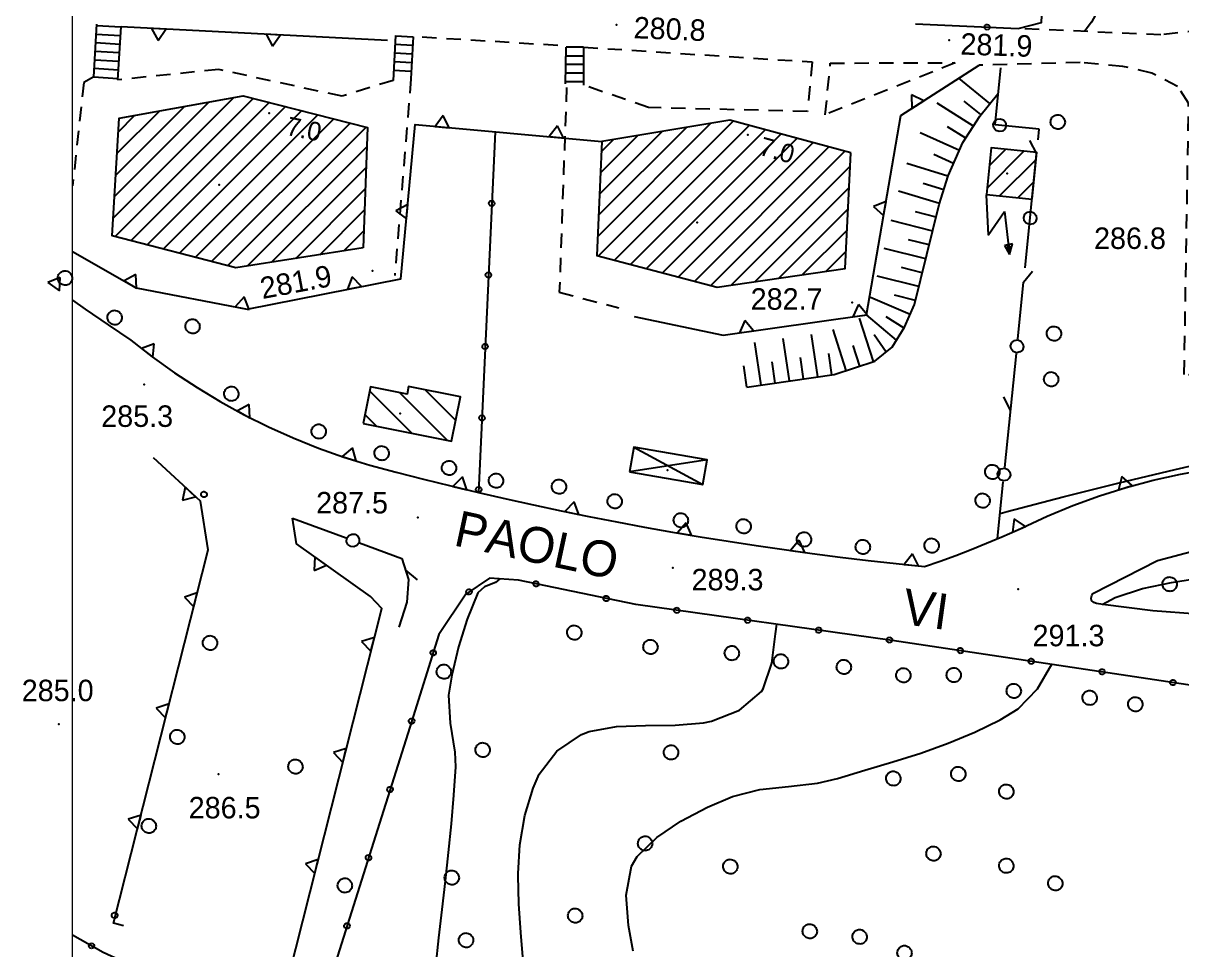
# Model space of a CAD drawing. Extents: x 1518652 to 1519378, y 5069750 to 5070202.
# Drawn here: x 1518668.3 to 1518749.2, y 5070037.9 to 5070102.6 of the extents above; entities that cross this region are included whole.
import ezdxf

# ---------------------------------------------------------------- set-up
doc = ezdxf.new("R2010")
doc.units = 0
doc.header["$MEASUREMENT"] = 0
for name, pattern in [('L02', [18, 4, -0.5, -0.5, 4, 4, -0.5, -0.5, 4]), ('L04', [0]), ('L10', [1.7, 1, -0.7])]:
    doc.linetypes.add(name, pattern=pattern)
for name, color, linetype in [('2310_SU', 2, 'Continuous'), ('2641_MUROspec', 2, 'Continuous'), ('3007_TETTOIE', 2, 'Continuous'), ('3016_BOXmur', 2, 'Continuous'), ('3046_SCALE', 1, 'Continuous'), ('3047_GRADINI', 6, 'Continuous'), ('3054_CANCmuro', 1, 'L04'), ('3055_SIEPI', 1, 'L02'), ('3110_EDresiden', 3, 'Continuous'), ('3844_ILL', 4, 'Continuous'), ('3856_CABINEaper', 2, 'Continuous'), ('5100_ALBERO', 1, 'Continuous'), ('5651_VIALETTI', 1, 'L10'), ('7010_CLDirett', 3, 'Continuous'), ('7012_CLInter', 6, 'Continuous'), ('7111_SCARciglio', 1, 'Continuous'), ('7113_SCARvest', 6, 'Continuous'), ('8321_PQTerra', 2, 'Continuous'), ('8322_Qmpiede', 2, 'Continuous'), ('8324_altezza', 1, 'Continuous'), ('SCM_Campiture', 1, 'Continuous'), ('SCM_Diagonali', 6, 'Continuous'), ('T301_ViabUrb', 2, 'Continuous')]:
    doc.layers.add(name, color=color, linetype=linetype)
doc.styles.add('Style00', font='Leroy', dxfattribs={"height": 0.2})

# ---------------------------------------------------------------- blocks, each defined once
blk = doc.blocks.new('S37')
at = {"linetype": 'Continuous'}
for p, q in [((-0.99, -0.01), (-0.97, 0.17)), ((-0.97, 0.17), (-0.93, 0.33)), ((-0.93, 0.33), (-0.87, 0.47)), ((-0.87, 0.47), (-0.79, 0.6)), ((-0.79, 0.6), (-0.68, 0.71)), ((-0.68, 0.71), (-0.58, 0.8)), ((-0.58, 0.8), (-0.49, 0.87)), ((-0.49, 0.87), (-0.37, 0.93)), ((-0.37, 0.93), (-0.26, 0.97)), ((-0.26, 0.97), (-0.13, 0.99)), ((-0.13, 0.99), (-0.01, 1)), ((-0.01, 1), (0.15, 0.99)), ((0.15, 0.99), (0.35, 0.94)), ((0.35, 0.94), (0.55, 0.82)), ((0.55, 0.82), (0.68, 0.73)), ((0.68, 0.73), (0.77, 0.62)), ((0.77, 0.62), (0.87, 0.5)), ((0.87, 0.5), (0.93, 0.39)), ((0.93, 0.39), (0.99, 0.23)), ((0.99, 0.23), (1.01, 0.09)), ((1.01, 0.09), (1.03, -0.03)), ((-0.97, -0.15), (-0.99, -0.01)), ((-0.94, -0.26), (-0.97, -0.15)), ((-0.9, -0.4), (-0.94, -0.26)), ((-0.84, -0.51), (-0.9, -0.4)), ((-0.78, -0.61), (-0.84, -0.51)), ((-0.66, -0.71), (-0.78, -0.61)), ((-0.57, -0.8), (-0.66, -0.71)), ((-0.49, -0.87), (-0.57, -0.8)), ((-0.36, -0.93), (-0.49, -0.87)), ((-0.22, -0.98), (-0.36, -0.93)), ((-0.06, -1.01), (-0.22, -0.98)), ((0.07, -1.02), (-0.06, -1.01)), ((0.22, -1.01), (0.07, -1.02)), ((0.36, -0.97), (0.22, -1.01)), ((0.52, -0.89), (0.36, -0.97)), ((0.65, -0.81), (0.52, -0.89)), ((0.78, -0.68), (0.65, -0.81)), ((0.87, -0.56), (0.78, -0.68)), ((0.93, -0.45), (0.87, -0.56)), ((0.98, -0.3), (0.93, -0.45)), ((1.01, -0.17), (0.98, -0.3)), ((1.03, -0.03), (1.01, -0.17))]:
    blk.add_line(p, q, dxfattribs=at)
blk = doc.blocks.new('Q0050030')
at = {"linetype": 'Continuous'}
for p, q in [((-0.449, -0.006), (-0.393, 0.226)), ((-0.393, 0.226), (-0.228, 0.39)), ((-0.228, 0.39), (-0.003, 0.451)), ((-0.003, 0.451), (0.222, 0.392)), ((0.222, 0.392), (0.389, 0.23)), ((0.389, 0.23), (0.454, -0.001)), ((-0.375, -0.249), (-0.449, -0.006)), ((-0.221, -0.394), (-0.375, -0.249)), ((0.002, -0.452), (-0.221, -0.394)), ((0.224, -0.392), (0.002, -0.452)), ((0.387, -0.23), (0.224, -0.392)), ((0.454, -0.001), (0.387, -0.23))]:
    blk.add_line(p, q, dxfattribs=at)
blk = doc.blocks.new('Q0030200')
at = {"linetype": 'Continuous'}
blk.add_line((-0.004, -0.002), (0.89, 0.558), dxfattribs=at)
blk = doc.blocks.new('Q0200100')
at = {"linetype": 'Continuous'}
for p, q in [((0, 0.8), (-0.5, 0)), ((-0.5, 0), (0.5, 0)), ((0.5, 0), (0, 0.8))]:
    blk.add_line(p, q, dxfattribs=at)
blk = doc.blocks.new('CAMP_6AF09906')
at = {"layer": 'SCM_Campiture', "linetype": 'Continuous'}
for p, q in [((1518708.406, 5070087.716), (1518716.301, 5070095.611)), ((1518708.454, 5070086.35), (1518717.874, 5070095.769)), ((1518708.47, 5070089.193), (1518714.607, 5070095.33)), ((1518709.575, 5070086.056), (1518718.987, 5070095.468)), ((1518708.533, 5070090.671), (1518712.912, 5070095.05)), ((1518708.596, 5070092.148), (1518711.217, 5070094.769)), ((1518708.66, 5070093.626), (1518709.522, 5070094.488)), ((1518710.696, 5070085.763), (1518720.101, 5070095.167)), ((1518711.817, 5070085.47), (1518721.214, 5070094.867)), ((1518712.938, 5070085.176), (1518722.327, 5070094.566)), ((1518714.059, 5070084.883), (1518723.441, 5070094.265)), ((1518715.18, 5070084.59), (1518724.554, 5070093.964)), ((1518716.301, 5070084.296), (1518725.667, 5070093.663)), ((1518717.745, 5070084.327), (1518726.04, 5070092.621)), ((1518719.4, 5070084.567), (1518725.968, 5070091.135)), ((1518721.055, 5070084.808), (1518725.896, 5070089.649)), ((1518722.709, 5070085.048), (1518725.824, 5070088.163)), ((1518724.364, 5070085.289), (1518725.752, 5070086.677))]:
    blk.add_line(p, q, dxfattribs=at)
blk = doc.blocks.new('CAMP_48801F0B')
at = {"layer": 'SCM_Campiture', "linetype": 'Continuous'}
for p, q in [((1518674.584, 5070088.993), (1518683.002, 5070097.412)), ((1518674.673, 5070090.496), (1518681.279, 5070097.102)), ((1518674.719, 5070087.714), (1518684.356, 5070097.351)), ((1518675.842, 5070087.423), (1518685.483, 5070097.064)), ((1518674.761, 5070091.999), (1518679.555, 5070096.793)), ((1518674.85, 5070093.502), (1518677.832, 5070096.483)), ((1518674.939, 5070095.005), (1518676.108, 5070096.174)), ((1518676.965, 5070087.132), (1518686.611, 5070096.777)), ((1518678.088, 5070086.84), (1518687.738, 5070096.491)), ((1518679.211, 5070086.549), (1518688.866, 5070096.204)), ((1518680.334, 5070086.258), (1518689.993, 5070095.917)), ((1518681.457, 5070085.967), (1518691.121, 5070095.63)), ((1518682.581, 5070085.676), (1518692.248, 5070095.344)), ((1518683.972, 5070085.654), (1518692.283, 5070093.964)), ((1518685.648, 5070085.915), (1518692.231, 5070092.499)), ((1518687.325, 5070086.177), (1518692.18, 5070091.033)), ((1518689.001, 5070086.439), (1518692.129, 5070089.568)), ((1518690.677, 5070086.701), (1518692.078, 5070088.102))]:
    blk.add_line(p, q, dxfattribs=at)
blk = doc.blocks.new('CAMP_78A79F15')
at = {"layer": 'SCM_Campiture', "linetype": 'Continuous'}
for p, q in [((1518695.445, 5070073.967), (1518692.488, 5070076.924)), ((1518697.917, 5070073.475), (1518694.588, 5070076.803)), ((1518698.497, 5070074.875), (1518696.362, 5070077.01)), ((1518692.973, 5070074.459), (1518692.16, 5070075.272))]:
    blk.add_line(p, q, dxfattribs=at)
blk = doc.blocks.new('Q0050013')
at = {"linetype": 'Continuous'}
for p, q in [((-0.194, -0.003), (-0.17, 0.098)), ((-0.17, 0.098), (-0.099, 0.169)), ((-0.099, 0.169), (-0.001, 0.195)), ((-0.001, 0.195), (0.096, 0.17)), ((0.096, 0.17), (0.169, 0.1)), ((0.169, 0.1), (0.197, -0.001)), ((-0.162, -0.108), (-0.194, -0.003)), ((-0.096, -0.171), (-0.162, -0.108)), ((0.001, -0.196), (-0.096, -0.171)), ((0.097, -0.17), (0.001, -0.196)), ((0.168, -0.1), (0.097, -0.17)), ((0.197, -0.001), (0.168, -0.1))]:
    blk.add_line(p, q, dxfattribs=at)
blk = doc.blocks.new('Q0040200')
at = {"linetype": 'Continuous'}
blk.add_line((0.002, 0.004), (0.828, -0.53), dxfattribs=at)
blk = doc.blocks.new('CAMP_C4E5C38A')
at = {"layer": 'SCM_Campiture', "linetype": 'Continuous'}
for p, q in [((1518735.591, 5070091.09), (1518738.161, 5070093.66)), ((1518735.751, 5070092.664), (1518736.877, 5070093.79)), ((1518736.462, 5070090.546), (1518739.011, 5070093.096)), ((1518737.745, 5070090.416), (1518738.851, 5070091.522))]:
    blk.add_line(p, q, dxfattribs=at)
blk = doc.blocks.new('S45')
at = {"linetype": 'Continuous'}
for p, q in [((0.029, 1.729), (2.018, 4)), ((2.018, 4), (1.323, 3.665)), ((1.323, 3.665), (1.787, 3.31)), ((2.018, 4), (1.568, 3.637)), ((1.568, 3.637), (1.759, 3.501)), ((1.759, 3.501), (2.018, 4)), ((1.787, 3.31), (2.018, 4)), ((2.018, 2), (0.029, 1.729)), ((0.042, 0), (2.018, 2))]:
    blk.add_line(p, q, dxfattribs=at)

msp = doc.modelspace()

# ---------------------------------------------------------------- linework, layer by layer
at = {"linetype": 'Continuous', "lineweight": 0, "elevation": 278.511}
msp.add_lwpolyline([(1518671.752, 5070152.927), (1519087.071, 5070152.927), (1519087.071, 5069856.255), (1518671.752, 5069856.255)], close=True, dxfattribs=at)
at = {"layer": '2310_SU', "color": 18, "linetype": 'Continuous', "true_color": 0x000000}
msp.add_polyline3d([(1518747.154, 5070061.576, 292.141), (1518743.673, 5070062.011, 291.781), (1518743.223, 5070062.094, 291.842), (1518743.051, 5070062.162, 291.866), (1518742.89, 5070062.294, 291.894), (1518742.857, 5070062.47, 291.882), (1518742.893, 5070062.643, 291.87), (1518742.971, 5070062.797, 291.858), (1518747.483, 5070065.08, 291.457), (1518752.142, 5070066.329, 290.908), (1518756.272, 5070066.758, 290.436), (1518763.793, 5070067.111, 289.581), (1518774.019, 5070066.435, 288.516), (1518781.232, 5070065.023, 288.34), (1518787.008, 5070062.999, 288.467), (1518799.972, 5070058.592, 288.819)], dxfattribs=at)
at = {"layer": '2641_MUROspec', "color": 18, "linetype": 'Continuous', "true_color": 0x000000}
for points in [[(1518693.742, 5070101.398, 280.668), (1518675.133, 5070102.337, 280.372)], [(1518710.95, 5070082.127, 282.339), (1518717.165, 5070080.814, 282.657), (1518727.179, 5070082.241, 282.255), (1518729.56, 5070096.151, 282.367), (1518735.029, 5070099.665, 282.537)], [(1518671.752, 5070086.669, 282.029), (1518676.189, 5070084.121, 282.092), (1518683.931, 5070082.641, 282.064), (1518694.668, 5070084.758, 282.015), (1518695.666, 5070095.52, 281.851), (1518708.691, 5070094.35, 282.332)], [(1518671.752, 5070083.266, 281.148), (1518672.637, 5070082.644, 281.148), (1518674.225, 5070081.551, 281.148), (1518675.824, 5070080.472, 281.148), (1518677.318, 5070079.306, 282.353), (1518678.857, 5070078.201, 282.353), (1518680.44, 5070077.158, 282.353), (1518682.063, 5070076.18, 282.353), (1518683.724, 5070075.268, 282.353), (1518685.421, 5070074.424, 282.353), (1518687.15, 5070073.648, 282.353), (1518688.909, 5070072.942, 282.353), (1518690.694, 5070072.308, 282.353), (1518692.504, 5070071.746, 282.353), (1518694.335, 5070071.257, 282.353), (1518696.248, 5070070.769, 283.348), (1518698.164, 5070070.296, 283.348), (1518700.084, 5070069.839, 283.348), (1518702.008, 5070069.398, 283.348), (1518703.935, 5070068.972, 283.348), (1518705.866, 5070068.562, 283.348), (1518707.8, 5070068.168, 283.348), (1518709.737, 5070067.789, 283.348), (1518711.677, 5070067.426, 283.348), (1518713.62, 5070067.079, 283.348), (1518715.566, 5070066.748, 283.348), (1518717.514, 5070066.432, 283.348), (1518719.465, 5070066.132, 283.348), (1518721.418, 5070065.848, 283.348), (1518723.373, 5070065.58, 283.348), (1518725.331, 5070065.328, 283.348), (1518727.29, 5070065.091, 283.348), (1518729.252, 5070064.871, 283.348), (1518731.215, 5070064.666, 283.348), (1518732.309, 5070065.047, 287.339), (1518733.397, 5070065.445, 287.339), (1518734.479, 5070065.86, 287.339), (1518735.554, 5070066.293, 287.339), (1518736.622, 5070066.742, 287.339), (1518737.682, 5070067.209, 287.339), (1518738.735, 5070067.692, 287.339), (1518739.781, 5070068.192, 287.339), (1518741.587, 5070068.941, 287.585), (1518743.426, 5070069.61, 287.585), (1518745.291, 5070070.197, 287.585), (1518747.181, 5070070.701, 287.585), (1518749.091, 5070071.122, 287.585), (1518751.018, 5070071.458, 287.585)], [(1518675.302, 5070039.589, 285.315), (1518674.618, 5070039.762, 284.955), (1518681.215, 5070065.845, 285.378), (1518680.681, 5070069.227, 285.632), (1518677.393, 5070072.255, 285.498)], [(1518686.815, 5070035.967, 286.133), (1518693.335, 5070061.747, 286.648), (1518692.55, 5070062.568, 286.88), (1518687.374, 5070066.264, 286.979), (1518687.098, 5070068.049, 286.887)]]:
    msp.add_polyline3d(points, dxfattribs=at)
at = {"layer": '3007_TETTOIE', "color": 18, "linetype": 'Continuous', "true_color": 0x000000}
msp.add_polyline3d([(1518710.632, 5070071.287, 284.433), (1518715.739, 5070070.39, 284.433), (1518716.042, 5070072.115, 284.433), (1518710.935, 5070073.012, 284.433)], close=True, dxfattribs=at)
at = {"layer": '3016_BOXmur', "color": 18, "linetype": 'Continuous', "true_color": 0x000000}
msp.add_polyline3d([(1518692.035, 5070074.645, 283.284), (1518698.206, 5070073.417, 283.284), (1518698.824, 5070076.52, 283.284), (1518695.205, 5070077.24, 283.284), (1518695.098, 5070076.702, 283.284), (1518692.545, 5070077.21, 283.284)], close=True, dxfattribs=at)
at = {"layer": '3046_SCALE', "color": 18, "linetype": 'Continuous', "true_color": 0x000000}
for points in [[(1518673.227, 5070098.852, 281.806), (1518673.447, 5070102.538, 280.393)], [(1518675.113, 5070102.344, 280.259), (1518674.888, 5070098.646, 281.944)], [(1518694.285, 5070101.736, 280.675), (1518694.121, 5070098.609, 281.775)], [(1518695.53, 5070101.66, 280.661), (1518695.365, 5070098.708, 281.648)], [(1518706.159, 5070098.375, 281.916), (1518706.216, 5070100.933, 280.865)], [(1518707.409, 5070100.931, 281.021), (1518707.406, 5070098.284, 281.98)]]:
    msp.add_polyline3d(points, dxfattribs=at)
at = {"layer": '3047_GRADINI', "color": 18, "linetype": 'Continuous', "true_color": 0x000000}
for points in [[(1518673.406, 5070101.847, 0), (1518675.077, 5070101.745, 0)], [(1518673.441, 5070102.446, 0), (1518675.113, 5070102.344, 0)], [(1518694.286, 5070101.73, 0), (1518695.53, 5070101.66, 0)], [(1518673.37, 5070101.248, 0), (1518675.04, 5070101.146, 0)], [(1518694.255, 5070101.131, 0), (1518695.497, 5070101.061, 0)], [(1518707.409, 5070100.931, 0), (1518706.216, 5070100.933, 0)], [(1518673.298, 5070100.05, 0), (1518674.967, 5070099.948, 0)], [(1518673.334, 5070100.649, 0), (1518675.004, 5070100.547, 0)], [(1518694.224, 5070100.532, 0), (1518695.463, 5070100.462, 0)], [(1518706.203, 5070100.333, 0), (1518707.409, 5070100.331, 0)], [(1518673.263, 5070099.451, 0), (1518674.931, 5070099.35, 0)], [(1518694.161, 5070099.333, 0), (1518695.396, 5070099.264, 0)], [(1518694.192, 5070099.932, 0), (1518695.43, 5070099.863, 0)], [(1518706.19, 5070099.733, 0), (1518707.408, 5070099.731, 0)], [(1518673.227, 5070098.852, 0), (1518674.894, 5070098.751, 0)], [(1518706.163, 5070098.533, 0), (1518707.407, 5070098.531, 0)], [(1518706.176, 5070099.133, 0), (1518707.407, 5070099.131, 0)]]:
    msp.add_polyline3d(points, dxfattribs=at)
at = {"layer": '3054_CANCmuro', "color": 18, "linetype": 'L04', "true_color": 0x000000}
for points in [[(1518730.601, 5070102.551, 281.451), (1518737.77, 5070102.23, 282.508), (1518739.396, 5070102.645, 282.91), (1518740.355, 5070124.047, 280.67)], [(1518701.24, 5070095.019, 282.057), (1518700.084, 5070069.839, 283.348)], [(1518758.457, 5070055.087, 295.864), (1518728.97, 5070059.514, 290.561), (1518711.062, 5070062.008, 288.946), (1518702.869, 5070063.714, 288.629), (1518700.862, 5070063.856, 288.467), (1518699.199, 5070062.751, 287.659), (1518697.318, 5070059.913, 287.346), (1518695.287, 5070053.466, 287.607), (1518688.4, 5070031.646, 286.401), (1518683.095, 5070033.609, 286.478), (1518681.909, 5070034.045, 286.739), (1518673.895, 5070037.731, 285.702), (1518671.752, 5070038.925, 285.837)]]:
    msp.add_polyline3d(points, dxfattribs=at)
at = {"layer": '3055_SIEPI', "color": 18, "linetype": 'L02', "true_color": 0x000000}
for points in [[(1518736.317, 5070066.614, 286.771), (1518739.225, 5070095.198, 284.955), (1518736.144, 5070095.512, 284.218), (1518736.55, 5070099.509, 283.681)], [(1518687.098, 5070068.049, 286.739), (1518694.744, 5070065.232, 287.733), (1518695.209, 5070063.758, 287.762), (1518695.081, 5070062.172, 287.896), (1518694.526, 5070060.439, 287.705)], [(1518768.288, 5070056.488, 292.331), (1518766.598, 5070057.318, 292.331), (1518764.875, 5070058.075, 292.331), (1518763.121, 5070058.757, 292.331), (1518761.339, 5070059.363, 292.331), (1518759.533, 5070059.892, 292.331), (1518757.706, 5070060.344, 292.331), (1518755.861, 5070060.716, 292.331), (1518754.002, 5070061.009, 292.331), (1518752.132, 5070061.222, 292.331), (1518750.254, 5070061.354, 292.331), (1518747.154, 5070061.576, 292.141)]]:
    msp.add_polyline3d(points, dxfattribs=at)
at = {"layer": '3110_EDresiden', "color": 18, "linetype": 'Continuous', "true_color": 0x000000}
for points in [[(1518692.036, 5070086.914, 281.839), (1518683.158, 5070085.526, 281.839), (1518674.512, 5070087.768, 281.839), (1518674.996, 5070095.974, 281.839), (1518683.656, 5070097.529, 281.839), (1518692.33, 5070095.323, 281.839)], [(1518726.085, 5070093.55, 282.332), (1518717.639, 5070095.832, 282.332), (1518708.691, 5070094.35, 282.332), (1518708.349, 5070086.377, 282.332), (1518716.742, 5070084.181, 282.332), (1518725.694, 5070085.482, 282.332)]]:
    msp.add_polyline3d(points, close=True, dxfattribs=at)
at = {"layer": '3856_CABINEaper', "color": 18, "linetype": 'Continuous', "true_color": 0x000000}
msp.add_polyline3d([(1518738.728, 5070090.316, 284.419), (1518739.059, 5070093.568, 284.419), (1518735.876, 5070093.892, 284.419), (1518735.545, 5070090.64, 284.419)], close=True, dxfattribs=at)
at = {"layer": '5651_VIALETTI', "color": 18, "linetype": 'L10', "true_color": 0x000000}
for points in [[(1518771.978, 5070075.612, 287.758), (1518772.912, 5070077.528, 287.689), (1518773.506, 5070080.758, 287.583), (1518773.56, 5070084.384, 287.466), (1518773.236, 5070087.557, 287.363), (1518772.858, 5070089.767, 287.29), (1518772.15, 5070092.332, 287.204), (1518766.783, 5070102.265, 287.092), (1518753.981, 5070102.489, 286.81), (1518747.718, 5070101.784, 286.675), (1518737.77, 5070102.23, 282.508)], [(1518705.632, 5070101.045, 280.985), (1518695.563, 5070101.658, 280.83)], [(1518707.409, 5070100.931, 281.049), (1518723.374, 5070099.897, 281.549), (1518723.039, 5070096.44, 281.966), (1518711.958, 5070096.709, 281.944), (1518707.406, 5070098.284, 281.874)], [(1518694.121, 5070098.609, 281.775), (1518690.561, 5070097.5, 281.803), (1518681.96, 5070099.372, 281.832), (1518674.888, 5070098.646, 281.571)], [(1518733.371, 5070099.841, 282.367), (1518724.297, 5070096.21, 281.93), (1518724.646, 5070099.815, 281.74), (1518733.371, 5070099.841, 282.734)], [(1518771.978, 5070075.612, 287.758), (1518762.495, 5070076.855, 287.317), (1518749.351, 5070078.079, 287.303), (1518749.661, 5070097.023, 286.514), (1518748.882, 5070098.185, 286.119), (1518747.101, 5070099.12, 285.695), (1518745.062, 5070099.587, 285.253), (1518742.091, 5070099.866, 284.624), (1518735.029, 5070099.665, 282.537)], [(1518673.227, 5070098.852, 281.648), (1518672.525, 5070098.457, 281.789), (1518671.752, 5070091.242, 281.789)], [(1518695.365, 5070098.708, 281.648), (1518694.244, 5070084.994, 281.888)], [(1518706.236, 5070098.12, 281.238), (1518705.729, 5070083.819, 282.17), (1518709.877, 5070082.731, 282.41)]]:
    msp.add_polyline3d(points, dxfattribs=at)
at = {"layer": '7010_CLDirett', "color": 18, "linetype": 'Continuous', "true_color": 0x000000}
for points in [[(1518736.495, 5070068.371, 290), (1518736.996, 5070068.507, 290), (1518738.948, 5070069.026, 290), (1518740.903, 5070069.533, 290), (1518742.86, 5070070.029, 290), (1518744.817, 5070070.512, 290), (1518746.772, 5070070.983, 290), (1518748.724, 5070071.443, 290), (1518750.333, 5070071.814, 290), (1518752.362, 5070072.26, 290), (1518754.484, 5070072.649, 290), (1518756.578, 5070072.888, 290), (1518758.527, 5070072.883, 290), (1518759.916, 5070072.637, 290), (1518760.178, 5070071.993, 290)], [(1518703.212, 5070037.134, 290), (1518703.033, 5070039.127, 290), (1518702.909, 5070041.117, 290), (1518702.859, 5070043.102, 290), (1518702.858, 5070043.228, 290), (1518702.97, 5070045.25, 290), (1518703.313, 5070047.279, 290), (1518703.897, 5070049.201, 290), (1518704.322, 5070050.167, 290), (1518705.553, 5070051.775, 290), (1518707.271, 5070052.945, 290), (1518707.811, 5070053.151, 290), (1518709.724, 5070053.5, 290), (1518711.751, 5070053.571, 290), (1518713.806, 5070053.585, 290), (1518715.803, 5070053.768, 290), (1518716.36, 5070053.884, 290), (1518718.304, 5070054.644, 290), (1518719.839, 5070055.938, 290), (1518719.959, 5070056.124, 290), (1518720.568, 5070057.925, 290), (1518720.813, 5070059.978, 290), (1518720.907, 5070060.637, 290)]]:
    msp.add_polyline3d(points, dxfattribs=at)
at = {"layer": '7012_CLInter', "color": 18, "linetype": 'Continuous', "true_color": 0x000000}
for points in [[(1518751.288, 5070113.918, 284), (1518747.735, 5070112.141, 284), (1518747.201, 5070111.72, 284), (1518746.151, 5070110.166, 284), (1518745.338, 5070108.334, 284), (1518744.617, 5070106.375, 284), (1518743.843, 5070104.44, 284), (1518742.872, 5070102.679, 284), (1518742.508, 5070102.191, 284), (1518742.337, 5070102.025, 284)], [(1518701.582, 5070063.805, 288), (1518701.275, 5070063.552, 288), (1518700.515, 5070063.247, 288), (1518700.033, 5070062.827, 288), (1518699.293, 5070061.006, 288), (1518698.683, 5070059.071, 288), (1518698.223, 5070057.089, 288), (1518698.001, 5070055.699, 288), (1518698.104, 5070053.723, 288), (1518698.442, 5070051.721, 288), (1518698.478, 5070050.69, 288), (1518698.343, 5070048.698, 288), (1518698.172, 5070046.707, 288), (1518697.974, 5070044.715, 288), (1518697.757, 5070042.724, 288), (1518697.531, 5070040.732, 288), (1518697.303, 5070038.74, 288), (1518697.082, 5070036.749, 288)], [(1518743.615, 5070062.022, 292), (1518744.54, 5070062.496, 292), (1518746.442, 5070063.125, 292), (1518748.458, 5070063.564, 292), (1518750.508, 5070063.871, 292)], [(1518710.877, 5070037.827, 292), (1518710.549, 5070039.62, 292), (1518710.4, 5070041.73, 292), (1518710.771, 5070043.748, 292), (1518711.166, 5070044.421, 292), (1518712.528, 5070045.749, 292), (1518714.218, 5070046.9, 292), (1518716.076, 5070047.871, 292), (1518717.813, 5070048.611, 292), (1518719.721, 5070049.1, 292), (1518721.728, 5070049.324, 292), (1518723.742, 5070049.551, 292), (1518725.14, 5070049.867, 292), (1518727.066, 5070050.446, 292), (1518729.018, 5070051.031, 292), (1518730.966, 5070051.65, 292), (1518732.881, 5070052.328, 292), (1518734.734, 5070053.095, 292), (1518736.494, 5070053.976, 292), (1518737.761, 5070054.746, 292), (1518739.121, 5070056.142, 292), (1518740.107, 5070057.842, 292)]]:
    msp.add_polyline3d(points, dxfattribs=at)
at = {"layer": '7111_SCARciglio', "color": 18, "linetype": 'Continuous', "true_color": 0x000000}
msp.add_polyline3d([(1518718.821, 5070077.19, 283.94), (1518724.91, 5070078.077, 284.708), (1518727.76, 5070079.005, 284.828), (1518728.958, 5070079.983, 284.835), (1518729.834, 5070081.374, 284.842), (1518730.513, 5070082.952, 284.723), (1518732.255, 5070089.936, 284.672), (1518732.866, 5070091.955, 284.638), (1518733.903, 5070094.264, 284.578), (1518735.074, 5070096.118, 284.525), (1518736.342, 5070097.681, 283.928)], dxfattribs=at)
at = {"layer": '7113_SCARvest', "color": 18, "linetype": 'Continuous', "true_color": 0x000000}
for points in [[(1518735.789, 5070097, 0), (1518733.62, 5070098.76, 0)], [(1518734.631, 5070095.417, 0), (1518732.094, 5070097.018, 0)], [(1518735.159, 5070096.223, 0), (1518733.994, 5070097.168, 0)], [(1518734.098, 5070094.571, 0), (1518732.829, 5070095.372, 0)], [(1518733.66, 5070093.722, 0), (1518730.924, 5070094.952, 0)], [(1518732.859, 5070091.932, 0), (1518729.987, 5070092.801, 0)], [(1518733.25, 5070092.81, 0), (1518731.882, 5070093.425, 0)], [(1518732.569, 5070090.975, 0), (1518731.133, 5070091.409, 0)], [(1518732.279, 5070090.018, 0), (1518729.408, 5070090.886, 0)], [(1518731.795, 5070088.093, 0), (1518728.884, 5070088.819, 0)], [(1518732.037, 5070089.063, 0), (1518730.582, 5070089.426, 0)], [(1518731.553, 5070087.122, 0), (1518730.098, 5070087.485, 0)], [(1518731.311, 5070086.152, 0), (1518728.4, 5070086.878, 0)], [(1518731.069, 5070085.182, 0), (1518729.614, 5070085.545, 0)], [(1518730.827, 5070084.212, 0), (1518727.916, 5070084.937, 0)], [(1518730.217, 5070082.263, 0), (1518727.461, 5070083.448, 0)], [(1518730.585, 5070083.241, 0), (1518729.13, 5070083.604, 0)], [(1518729.259, 5070080.461, 0), (1518727.179, 5070082.241, 0)], [(1518727.665, 5070078.974, 0), (1518726.681, 5070081.997, 0)], [(1518729.792, 5070081.307, 0), (1518728.54, 5070082.095, 0)], [(1518723.769, 5070077.911, 0), (1518723.336, 5070080.879, 0)], [(1518725.764, 5070078.355, 0), (1518724.835, 5070081.207, 0)], [(1518728.545, 5070079.646, 0), (1518727.71, 5070080.852, 0)], [(1518719.81, 5070077.334, 0), (1518719.378, 5070080.303, 0)], [(1518721.79, 5070077.623, 0), (1518721.357, 5070080.591, 0)], [(1518726.715, 5070078.664, 0), (1518726.25, 5070080.091, 0)], [(1518722.779, 5070077.767, 0), (1518722.563, 5070079.251, 0)], [(1518724.758, 5070078.055, 0), (1518724.541, 5070079.548, 0)], [(1518718.821, 5070077.19, 0), (1518718.605, 5070078.674, 0)], [(1518720.8, 5070077.478, 0), (1518720.584, 5070078.963, 0)]]:
    msp.add_polyline3d(points, dxfattribs=at)
at = {"layer": '8321_PQTerra', "color": 18, "linetype": 'Continuous', "true_color": 0x000000}
for p in [(1518709.729, 5070102.496, 280.844), (1518732.954, 5070101.41, 281.923), (1518692.686, 5070085.307, 281.944), (1518726.163, 5070083.109, 282.685), (1518676.738, 5070077.373, 285.273), (1518695.843, 5070068.082, 287.451), (1518713.664, 5070064.579, 289.32), (1518737.765, 5070063.094, 291.287), (1518670.799, 5070053.668, 284.969), (1518681.938, 5070050.162, 286.45)]:
    msp.add_point(p, dxfattribs=at)
at = {"layer": '8322_Qmpiede', "linetype": 'Continuous'}
for p in [(1518736.999, 5070092.114, 284.419), (1518681.974, 5070091.325, 281.839), (1518715.362, 5070088.687, 282.332), (1518694.615, 5070075.362, 283.284), (1518713.277, 5070071.405, 284.433)]:
    msp.add_point(p, dxfattribs=at)
at = {"layer": '8324_altezza', "color": 18, "linetype": 'Continuous', "true_color": 0x000000}
for p in [(1518685.48, 5070096.311, 7.023), (1518718.9, 5070094.811, 7.023)]:
    msp.add_point(p, dxfattribs=at)
at = {"layer": 'SCM_Diagonali', "color": 18, "linetype": 'Continuous', "true_color": 0x000000}
for points in [[(1518710.935, 5070073.012, 0), (1518715.739, 5070070.39, 0)], [(1518716.042, 5070072.115, 0), (1518710.632, 5070071.287, 0)]]:
    msp.add_polyline3d(points, dxfattribs=at)

# ---------------------------------------------------------------- block references
at = {"layer": '2641_MUROspec', "color": 18, "linetype": 'Continuous', "true_color": 0x000000}
for p, xscale, yscale, zscale, rotation in [((1518677.763, 5070102.204, 280.414), 1.000000000062019, 1.000000000062019, 1.000000000062019, 177.1119684026512), ((1518685.753, 5070101.801, 280.541), 1.000000000062019, 1.000000000062019, 1.000000000062019, 177.1119684026512), ((1518730.755, 5070096.919, 282.404), 0.9999999999329144, 0.9999999999329144, 0.9999999999329144, 32.7202412360401), ((1518697.552, 5070095.35, 281.921), 1.000000000112328, 1.000000000112328, 1.000000000112328, 354.870312050908), ((1518705.52, 5070094.635, 282.215), 1.000000000112328, 1.000000000112328, 1.000000000112328, 354.870312050908), ((1518695.102, 5070089.439, 281.944), 0.9999999996271437, 0.9999999996271437, 0.9999999996271437, 84.70339136534861), ((1518728.45, 5070089.665, 282.315), 0.9999999998825578, 0.9999999998825578, 0.9999999998825578, 80.28578892130137), ((1518670.427, 5070084.205, 281.148), 1.000000000222674, 1.000000000222674, 1.000000000222674, 324.3794215770898), ((1518675.779, 5070084.356, 282.087), 1.000000000211519, 1.000000000211519, 1.000000000211519, 330.1312334532681), ((1518691.432, 5070084.12, 282.03), 1.00000000003582, 1.00000000003582, 1.00000000003582, 11.15068321056257), ((1518683.583, 5070082.708, 282.066), 0.9999999999122771, 0.9999999999122771, 0.9999999999122771, 349.1830284241794), ((1518726.716, 5070082.175, 282.273), 0.9999999999520004, 0.9999999999520004, 0.9999999999520004, 8.106392594089668), ((1518718.796, 5070081.047, 282.591), 0.9999999999520004, 0.9999999999520004, 0.9999999999520004, 8.106392594089668), ((1518676.957, 5070079.588, 282.062), 0.9999999999194878, 0.9999999999194878, 0.9999999999194878, 322.0210743184735), ((1518683.691, 5070075.287, 282.353), 1.000000000016325, 1.000000000016325, 1.000000000016325, 331.2305343978892), ((1518691.059, 5070072.195, 282.353), 1.000000000135475, 1.000000000135475, 1.000000000135475, 342.7458976604494), ((1518698.79, 5070070.147, 283.348), 1.000000000035178, 1.000000000035178, 1.000000000035178, 346.6150354321613), ((1518745.247, 5070070.183, 287.585), 1.000000000091159, 1.000000000091159, 1.000000000091159, 17.46779126954644), ((1518679.97, 5070069.882, 285.603), 0.9999999999314698, 0.9999999999314698, 0.9999999999314698, 137.35893122756), ((1518706.599, 5070068.413, 283.348), 1.000000000101258, 1.000000000101258, 1.000000000101258, 348.4731602092874), ((1518714.461, 5070066.936, 283.348), 0.9999999999519618, 0.9999999999519618, 0.9999999999519618, 350.3338987796224), ((1518737.808, 5070067.266, 287.339), 0.9999999999623265, 0.9999999999623265, 0.9999999999623265, 24.64735497221785), ((1518722.368, 5070065.718, 283.348), 1.00000000002375, 1.00000000002375, 1.00000000002375, 352.1929986426051), ((1518689.073, 5070065.051, 286.947), 1.000000000336111, 1.000000000336111, 1.000000000336111, 144.4635812783487), ((1518730.31, 5070064.761, 283.348), 0.999999999988695, 0.999999999988695, 0.999999999988695, 354.0499513801511), ((1518680.33, 5070062.346, 285.322), 1.000000000116314, 1.000000000116314, 1.000000000116314, 75.807102372749), ((1518692.7, 5070059.235, 286.597), 1.00000000025745, 1.00000000025745, 1.00000000025745, 75.80703552756734), ((1518678.368, 5070054.59, 285.196), 1.000000000116314, 1.000000000116314, 1.000000000116314, 75.807102372749), ((1518690.738, 5070051.479, 286.443), 1.00000000025745, 1.00000000025745, 1.00000000025745, 75.80703552756734), ((1518676.407, 5070046.834, 285.07), 1.000000000116314, 1.000000000116314, 1.000000000116314, 75.807102372749), ((1518688.777, 5070043.723, 286.288), 1.00000000025745, 1.00000000025745, 1.00000000025745, 75.80703552756734)]:
    msp.add_blockref('Q0200100', p, dxfattribs=dict(at, xscale=xscale, yscale=yscale, zscale=zscale, rotation=rotation))
at = {"layer": '3054_CANCmuro', "color": 18, "linetype": 'Continuous', "true_color": 0x000000}
for p, xscale, yscale, zscale, rotation in [((1518735.596, 5070102.327, 282.188), 1.000000000064628, 1.000000000064628, 1.000000000064628, 357.4336249655537), ((1518701.011, 5070090.025, 282.313), 1.000000000262645, 1.000000000262645, 1.000000000262645, 267.3711928744537), ((1518700.782, 5070085.03, 282.569), 1.000000000262645, 1.000000000262645, 1.000000000262645, 267.3711928744537), ((1518700.552, 5070080.035, 282.825), 1.000000000262645, 1.000000000262645, 1.000000000262645, 267.3711928744537), ((1518700.323, 5070075.04, 283.081), 1.000000000262645, 1.000000000262645, 1.000000000262645, 267.3711928744537), ((1518700.094, 5070070.046, 283.337), 1.000000000262645, 1.000000000262645, 1.000000000262645, 267.3711928744537), ((1518704.104, 5070063.457, 288.677), 0.9999999999587367, 0.9999999999587367, 0.9999999999587367, 168.2347576304993), ((1518699.424, 5070062.901, 287.769), 1.000000000080763, 1.000000000080763, 1.000000000080763, 213.59775894847), ((1518708.999, 5070062.437, 288.866), 0.9999999999587367, 0.9999999999587367, 0.9999999999587367, 168.2347576304993), ((1518713.927, 5070061.609, 289.205), 1.000000000094919, 1.000000000094919, 1.000000000094919, 172.0733539078311), ((1518718.879, 5070060.919, 289.651), 1.000000000094919, 1.000000000094919, 1.000000000094919, 172.0733539078311), ((1518723.831, 5070060.23, 290.098), 1.000000000094919, 1.000000000094919, 1.000000000094919, 172.0733539078311), ((1518728.783, 5070059.54, 290.544), 1.000000000094919, 1.000000000094919, 1.000000000094919, 172.0733539078311), ((1518696.92, 5070058.65, 287.397), 1.000000000097762, 1.000000000097762, 1.000000000097762, 252.5196135285361), ((1518733.728, 5070058.8, 291.417), 1.000000000119633, 1.000000000119633, 1.000000000119633, 171.461379211445), ((1518738.673, 5070058.057, 292.306), 1.000000000119633, 1.000000000119633, 1.000000000119633, 171.461379211445), ((1518743.617, 5070057.315, 293.195), 1.000000000119633, 1.000000000119633, 1.000000000119633, 171.461379211445), ((1518748.562, 5070056.572, 294.084), 1.000000000119633, 1.000000000119633, 1.000000000119633, 171.461379211445), ((1518695.418, 5070053.88, 287.59), 1.000000000097762, 1.000000000097762, 1.000000000097762, 252.5196135285361), ((1518693.913, 5070049.112, 287.366), 1.000000000287997, 1.000000000287997, 1.000000000287997, 252.4830051491668), ((1518692.408, 5070044.344, 287.103), 1.000000000287997, 1.000000000287997, 1.000000000287997, 252.4830051491668), ((1518690.903, 5070039.576, 286.839), 1.000000000287997, 1.000000000287997, 1.000000000287997, 252.4830051491668), ((1518673.072, 5070038.19, 285.754), 0.9999999999005155, 0.9999999999005155, 0.9999999999005155, 150.8858531521444)]:
    msp.add_blockref('Q0050013', p, dxfattribs=dict(at, xscale=xscale, yscale=yscale, zscale=zscale, rotation=rotation))
at = {"layer": '3055_SIEPI', "color": 18, "linetype": 'Continuous', "true_color": 0x000000}
for name, p, xscale, yscale, zscale, rotation in [('Q0050030', (1518736.471, 5070095.478, 284.296), 0.999999999980841, 0.999999999980841, 0.999999999980841, 174.1894704551509), ('Q0030200', (1518739.05, 5070093.475, 285.064), 1.000000000235706, 1.000000000235706, 1.000000000235706, 84.18981885196281), ('Q0050030', (1518738.594, 5070088.998, 285.349), 1.000000000235706, 1.000000000235706, 1.000000000235706, 84.18981885196281), ('Q0040200', (1518738.139, 5070084.522, 285.633), 1.000000000235706, 1.000000000235706, 1.000000000235706, 84.18981885196281), ('Q0050030', (1518737.683, 5070080.045, 285.917), 1.000000000235706, 1.000000000235706, 1.000000000235706, 84.18981885196281), ('Q0030200', (1518737.228, 5070075.568, 286.202), 1.000000000235706, 1.000000000235706, 1.000000000235706, 84.18981885196281), ('Q0050030', (1518736.772, 5070071.091, 286.486), 1.000000000235706, 1.000000000235706, 1.000000000235706, 84.18981885196281), ('Q0050030', (1518691.32, 5070066.493, 287.288), 1.000000000089994, 1.000000000089994, 1.000000000089994, 339.7681283893553), ('Q0030200', (1518695, 5070064.42, 287.749), 1.000000000349982, 1.000000000349982, 1.000000000349982, 287.512361627636)]:
    msp.add_blockref(name, p, dxfattribs=dict(at, xscale=xscale, yscale=yscale, zscale=zscale, rotation=rotation))
at = {"layer": '3844_ILL', "color": 18, "linetype": 'Continuous', "true_color": 0x000000, "xscale": 0.2000000029802322, "yscale": 0.2000000029802322, "zscale": 0.2000000029802322}
for p in [(1518680.918, 5070069.705, 286.267), (1518674.678, 5070040.317, 286.182)]:
    msp.add_blockref('S37', p, dxfattribs=at)
at = {"layer": '3856_CABINEaper', "color": 18, "linetype": 'Continuous', "true_color": 0x000000, "rotation": 227.8019991606394}
msp.add_blockref('S45', (1518735.545, 5070090.64), dxfattribs=at)
at = {"layer": '5100_ALBERO', "color": 18, "linetype": 'Continuous', "true_color": 0x000000, "xscale": 0.5, "yscale": 0.5, "zscale": 0.5}
for p in [(1518740.516, 5070095.707, 285.583), (1518671.213, 5070084.814, 282.6), (1518674.681, 5070082.059, 282.614), (1518680.117, 5070081.442, 282.466), (1518740.25, 5070080.937, 287.31), (1518740.056, 5070077.752, 287.113), (1518682.826, 5070076.734, 282.734), (1518688.925, 5070074.102, 282.523), (1518693.319, 5070072.589, 282.565), (1518698.023, 5070071.551, 283.023), (1518735.945, 5070071.279, 288.121), (1518701.3, 5070070.666, 283.453), (1518705.693, 5070070.247, 283.369), (1518709.587, 5070069.226, 285.117), (1518735.267, 5070069.282, 288.213), (1518714.206, 5070067.904, 286.387), (1518718.583, 5070067.482, 287.099), (1518722.798, 5070066.564, 288.707), (1518726.908, 5070066.043, 289.383), (1518731.707, 5070066.138, 289.687), (1518748.324, 5070063.443, 292.225), (1518706.761, 5070060.068, 288.502), (1518681.339, 5070059.344, 285.971), (1518712.081, 5070059.058, 288.657), (1518717.765, 5070058.63, 289.087), (1518721.188, 5070058.052, 289.842), (1518725.583, 5070057.662, 289.828), (1518697.659, 5070057.331, 287.86), (1518729.738, 5070057.08, 290.35), (1518733.254, 5070057.098, 291.019), (1518737.445, 5070055.987, 291.936), (1518742.738, 5070055.51, 292.317), (1518745.93, 5070055.06, 292.416), (1518679.049, 5070052.779, 286.154), (1518700.371, 5070051.874, 288.932), (1518713.519, 5070051.696, 289.383), (1518687.3, 5070050.708, 286.648), (1518733.567, 5070050.195, 293.812), (1518729.034, 5070049.878, 292.38), (1518736.923, 5070048.961, 293.685), (1518677.064, 5070046.563, 286.507), (1518711.709, 5070045.342, 291.337), (1518731.835, 5070044.629, 294.298), (1518717.654, 5070043.73, 292.825), (1518736.922, 5070043.784, 294.989), (1518698.214, 5070042.958, 290.046), (1518690.748, 5070042.409, 287.825), (1518740.34, 5070042.558, 296.801), (1518706.826, 5070040.303, 291.464), (1518723.204, 5070039.212, 293.748), (1518699.209, 5070038.588, 290.533), (1518726.681, 5070038.825, 295.441), (1518729.816, 5070037.707, 296.188)]:
    msp.add_blockref('S37', p, dxfattribs=at)
at = {"layer": 'SCM_Campiture', "linetype": 'Continuous'}
for name in ['CAMP_48801F0B', 'CAMP_6AF09906', 'CAMP_C4E5C38A', 'CAMP_78A79F15']:
    msp.add_blockref(name, (0, 0), dxfattribs=at)

# ---------------------------------------------------------------- texts
at = {"layer": '8321_PQTerra', "color": 18, "linetype": 'Continuous', "true_color": 0x000000, "style": 'Style00'}
for s, rotation, p in [('280.8', 357.66496, (1518710.895, 5070101.553)), ('281.9', 358.10089, (1518733.71, 5070100.414)), ('281.9', 10.61965, (1518685.006, 5070083.339))]:
    msp.add_text(s, height=1.5, rotation=rotation, dxfattribs=at).set_placement(p)
for s, p in [('286.8', (1518743.057, 5070086.841)), ('282.7', (1518719.086, 5070082.599)), ('285.3', (1518673.75, 5070074.418)), ('287.5', (1518688.75, 5070068.374)), ('289.3', (1518714.961, 5070063.006)), ('291.3', (1518738.765, 5070059.102)), ('285.0', (1518668.201, 5070055.268)), ('286.5', (1518679.854, 5070047.085))]:
    msp.add_text(s, height=1.5, dxfattribs=at).set_placement(p)
at = {"layer": '8324_altezza', "color": 18, "linetype": 'Continuous', "true_color": 0x000000, "style": 'Style00'}
for rotation, p in [(348.53931, (1518686.602, 5070094.812)), (344.28872, (1518719.595, 5070093.435))]:
    msp.add_text('7.0', height=1.3, rotation=rotation, dxfattribs=at).set_placement(p)
at = {"layer": 'T301_ViabUrb', "color": 18, "linetype": 'Continuous', "true_color": 0x000000, "style": 'Style00'}
for s, rotation, p in [('PAOLO', 347.88661, (1518698.271, 5070066.161)), ('VI', 352.07336, (1518729.574, 5070060.674))]:
    msp.add_text(s, height=2.5, rotation=rotation, dxfattribs=at).set_placement(p)

doc.saveas('drawing.dxf')
